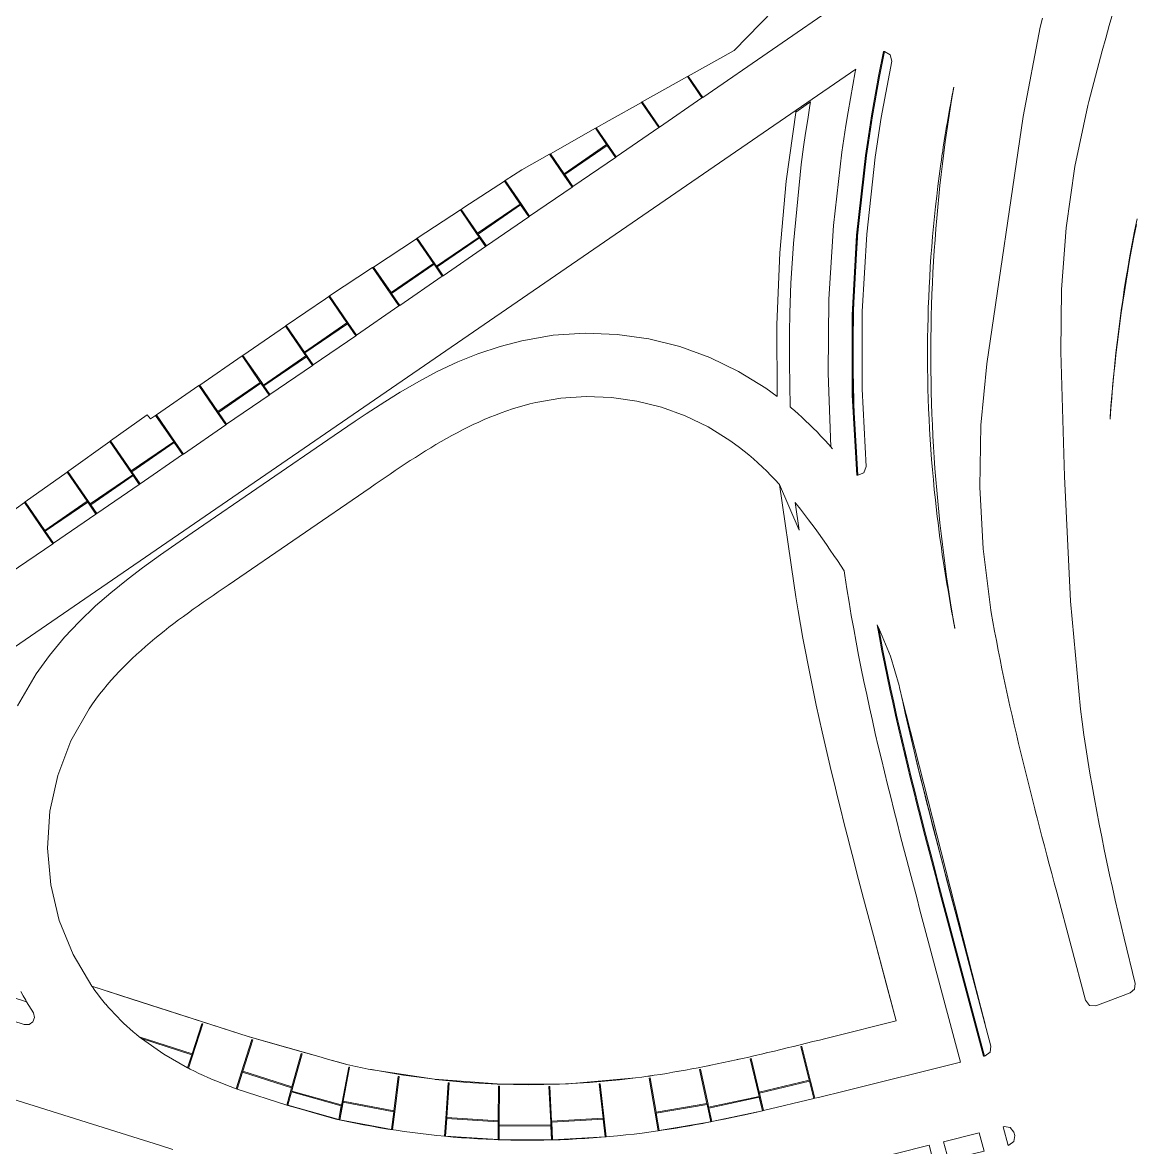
# Model space of a CAD drawing. Header units: metres. Extents: x 105146 to 106170, y 111783 to 118163.
# Drawn here: x 105249 to 105361.3, y 112805.7 to 112919.3 of the extents above; entities that cross this region are included whole.
import ezdxf

# ---------------------------------------------------------------- set-up
doc = ezdxf.new("R2010")
doc.units = ezdxf.units.M
doc.layers.add('20-EP-ZONA-DURA', color=253, linetype='CONTINUOUS', lineweight=13)
doc.layers.add('20-EP-ZONA-VERDE', color=84, linetype='CONTINUOUS', lineweight=13)

msp = doc.modelspace()

# ---------------------------------------------------------------- linework, layer by layer
at = {"layer": '20-EP-ZONA-DURA'}
for points in [[(105331.6938, 112921.3591), (105317.6249, 112911.6953), (105316.1519, 112913.8395), (105320.7943, 112916.4419), (105332.7787, 112928.7317)], [(105361.3871, 112898.8558), (105361.1356, 112897.5886), (105360.8947, 112896.3195), (105360.7019, 112895.2586), (105360.5169, 112894.1966), (105360.3394, 112893.1333), (105360.1695, 112892.0687), (105360.0073, 112891.0029), (105359.8528, 112889.936), (105359.7059, 112888.868), (105359.5667, 112887.799), (105359.4352, 112886.729), (105359.3114, 112885.6581), (105359.1952, 112884.5863), (105359.0868, 112883.5137), (105358.986, 112882.4404), (105358.893, 112881.3664), (105358.8076, 112880.2917), (105358.8076, 112880.2917), (105358.7304, 112879.2165), (105358.7455, 112879.4538), (105358.8216, 112880.5279), (105358.9055, 112881.6014), (105358.997, 112882.6743), (105359.0963, 112883.7465), (105359.2033, 112884.8179), (105359.3179, 112885.8885), (105359.4402, 112886.9584), (105359.5702, 112888.0273), (105359.7079, 112889.0952), (105359.8533, 112890.1627), (105360.0062, 112891.228), (105360.1668, 112892.2927), (105360.335, 112893.3562), (105360.5109, 112894.4185), (105360.7305, 112895.6827), (105360.9592, 112896.9387), (105361.1981, 112898.1936), (105361.4467, 112899.4472)], [(105248.8043, 112821.4213), (105249.0424, 112820.9858), (105249.2873, 112820.5542), (105249.3765, 112820.4021), (105241.0467, 112823.0791)]]:
    msp.add_lwpolyline(points, dxfattribs=at)
for points in [[(105333.2725, 112873.5533), (105333.2641, 112873.554), (105333.1958, 112873.5606), (105333.1715, 112873.5651), (105332.7159, 112881.6361), (105332.7093, 112889.7199), (105333.1519, 112897.7916), (105334.0423, 112905.8263), (105334.2329, 112907.1537), (105334.4379, 112908.4947), (105334.6545, 112909.8317), (105334.8817, 112911.1645), (105335.1195, 112912.4933), (105335.3671, 112913.8179), (105335.8612, 112916.3147), (105335.8882, 112916.3163), (105335.8953, 112916.3164), (105335.9055, 112916.3165), (105335.9645, 112916.3141), (105335.5983, 112914.4807), (105335.4655, 112913.7991), (105335.2179, 112912.4753), (105334.9803, 112911.1473), (105334.7531, 112909.8153), (105334.5367, 112908.4791), (105334.3319, 112907.1391), (105334.2348, 112906.4634), (105334.1221, 112905.8049), (105334.0496, 112905.1358), (105333.2458, 112897.7109), (105333.2375, 112897.6344), (105333.2331, 112897.5517), (105332.8709, 112891.5566), (105332.7567, 112885.5517), (105332.8906, 112879.5472), (105333.2725, 112873.5533)], [(105332.5175, 112911.5777), (105332.2869, 112910.2251), (105332.0671, 112908.8677), (105331.8589, 112907.5057), (105331.6659, 112906.1621), (105330.8255, 112898.7562), (105330.3594, 112891.3173), (105330.2688, 112883.8643), (105330.5539, 112876.4163), (105330.7191, 112876.2265), (105330.336, 112876.6567), (105329.9474, 112877.082), (105329.5535, 112877.5024), (105329.1542, 112877.9179), (105328.7758, 112878.3013), (105328.3921, 112878.6795), (105328.0032, 112879.0523), (105327.6091, 112879.4196), (105327.2566, 112879.7392), (105326.9, 112880.0541), (105326.539, 112880.3644), (105326.4532, 112880.4363), (105326.3589, 112884.9005), (105326.3711, 112887.9227), (105326.4127, 112889.9333), (105326.5247, 112892.9431), (105326.7665, 112896.9443), (105327.5647, 112904.9069), (105327.8043, 112906.7081), (105328.0011, 112908.0777), (105328.2145, 112909.4741), (105328.4395, 112910.8645), (105328.5033, 112911.2379), (105328.0521, 112910.9281), (105327.0093, 112910.2118), (105327.0389, 112910.3979), (105333.0616, 112914.5345), (105333.0097, 112914.2681), (105332.7585, 112912.9253), (105332.5175, 112911.5777)], [(105317.5425, 112911.6385), (105313.2561, 112908.6943), (105311.5096, 112911.2372), (105316.0643, 112913.7905), (105317.5425, 112911.6385)], [(105342.9002, 112859.0507), (105343.0693, 112858.0757), (105343.0109, 112858.377), (105342.9743, 112858.5695), (105342.8556, 112859.2031), (105342.7392, 112859.8369), (105342.6251, 112860.4712), (105342.5134, 112861.1059), (105342.3393, 112862.1225), (105342.2966, 112862.3762), (105342.1917, 112863.0121), (105342.0894, 112863.6484), (105341.9895, 112864.285), (105341.8922, 112864.922), (105341.7974, 112865.5593), (105341.7051, 112866.1971), (105341.7025, 112866.2154), (105341.5288, 112867.4733), (105341.5274, 112867.4849), (105341.364, 112868.7516), (105341.286, 112869.391), (105341.2108, 112870.0306), (105341.0974, 112871.0487), (105340.9916, 112872.0673), (105340.8934, 112873.0867), (105340.8028, 112874.1068), (105340.7197, 112875.1276), (105340.6441, 112876.1496), (105340.5763, 112877.1708), (105340.516, 112878.1932), (105340.4633, 112879.2159), (105340.4182, 112880.2391), (105340.3807, 112881.2625), (105340.3508, 112882.2862), (105340.3286, 112883.3101), (105340.3139, 112884.3341), (105340.3068, 112885.3588), (105340.3074, 112886.3824), (105340.3156, 112887.4065), (105340.3314, 112888.4305), (105340.3548, 112889.4543), (105340.3858, 112890.478), (105340.4244, 112891.5014), (105340.4706, 112892.5245), (105340.5244, 112893.5472), (105340.5859, 112894.57), (105340.6549, 112895.5913), (105340.7315, 112896.6126), (105340.8157, 112897.6332), (105340.9074, 112898.6532), (105341.0068, 112899.6725), (105341.1137, 112900.6911), (105341.2282, 112901.7088), (105341.3502, 112902.7256), (105341.4799, 112903.7418), (105341.617, 112904.7565), (105341.7068, 112905.3912), (105341.7995, 112906.0262), (105341.8003, 112906.0321), (105341.8952, 112906.6625), (105341.993, 112907.2929), (105341.9949, 112907.3051), (105342.0951, 112907.9322), (105342.198, 112908.559), (105342.201, 112908.5776), (105342.3082, 112909.2128), (105342.4178, 112909.8477), (105342.5301, 112910.4822), (105342.6449, 112911.1163), (105342.7621, 112911.75), (105342.8818, 112912.3833), (105342.9305, 112912.6361), (105342.945, 112912.7102), (105342.7625, 112911.6291), (105342.5843, 112910.527), (105342.4138, 112909.4237), (105342.2512, 112908.3192), (105342.0963, 112907.2136), (105341.9493, 112906.107), (105341.8099, 112904.9993), (105341.6784, 112903.8907), (105341.5565, 112902.797), (105341.442, 112901.7026), (105341.3352, 112900.6073), (105341.236, 112899.5115), (105341.1444, 112898.4149), (105341.0604, 112897.3176), (105340.9839, 112896.2198), (105340.9151, 112895.1216), (105340.8539, 112894.0228), (105340.8003, 112892.9238), (105340.7544, 112891.8243), (105340.7161, 112890.7246), (105340.6854, 112889.6246), (105340.6623, 112888.5244), (105340.6469, 112887.424), (105340.6391, 112886.3236), (105340.6389, 112885.2232), (105340.6464, 112884.1229), (105340.6615, 112883.0226), (105340.6842, 112881.9224), (105340.7146, 112880.8223), (105340.7526, 112879.7226), (105340.7981, 112878.6231), (105340.8514, 112877.524), (105340.9122, 112876.4253), (105340.9807, 112875.327), (105341.0568, 112874.2292), (105341.1405, 112873.1319), (105341.2317, 112872.0353), (105341.3306, 112870.9393), (105341.4371, 112869.8441), (105341.5512, 112868.7496), (105341.6728, 112867.6559), (105341.8021, 112866.5631), (105341.9389, 112865.4713), (105342.0832, 112864.3803), (105342.2352, 112863.2904), (105342.3947, 112862.2016), (105342.5617, 112861.114), (105342.7363, 112860.0276), (105342.7374, 112860.0215), (105342.9002, 112859.0507)], [(105313.1735, 112908.6377), (105308.8873, 112905.6935), (105306.8707, 112908.6299), (105308.1637, 112909.3617), (105311.4219, 112911.1881), (105313.1735, 112908.6377)], [(105307.9192, 112906.9265), (105303.6327, 112903.9827), (105302.2405, 112906.0096), (105306.7833, 112908.5805), (105307.9192, 112906.9265)], [(105304.4361, 112902.6363), (105300.1501, 112899.6919), (105299.3201, 112900.9001), (105297.6819, 112903.2853), (105299.3577, 112904.3781), (105302.1533, 112905.9602), (105303.6067, 112903.8439), (105304.4361, 112902.6363)], [(105299.1811, 112900.9259), (105294.895, 112897.9816), (105293.2417, 112900.3885), (105293.5037, 112900.5609), (105297.5981, 112903.2307), (105299.1811, 112900.9259)], [(105295.0387, 112897.5957), (105290.7524, 112894.6517), (105290.5825, 112894.8991), (105288.8134, 112897.4747), (105293.1581, 112900.3335), (105294.8689, 112897.8431), (105295.0387, 112897.5957)], [(105290.4435, 112894.9249), (105286.1573, 112891.9807), (105284.3849, 112894.5607), (105288.7297, 112897.4196), (105290.4435, 112894.9249)], [(105286.9617, 112890.6329), (105282.6755, 112887.6887), (105281.8447, 112888.8981), (105279.9568, 112891.6471), (105284.3017, 112894.506), (105286.1313, 112891.8419), (105286.9617, 112890.6329)], [(105281.7057, 112888.9239), (105277.4195, 112885.9797), (105275.5834, 112888.6524), (105279.5331, 112891.3683), (105279.8729, 112891.5919), (105281.7057, 112888.9239)], [(105277.5633, 112885.5937), (105273.2769, 112882.6497), (105273.1071, 112882.8971), (105271.2166, 112885.6496), (105275.5011, 112888.5958), (105277.3935, 112885.8409), (105277.5633, 112885.5937)], [(105272.9681, 112882.9229), (105268.6819, 112879.9785), (105266.8493, 112882.6465), (105271.1342, 112885.593), (105272.9681, 112882.9229)], [(105269.4871, 112878.6297), (105265.2009, 112875.6855), (105264.3693, 112876.8959), (105262.4823, 112879.6437), (105266.7668, 112882.5898), (105268.6557, 112879.8399), (105269.4871, 112878.6297)], [(105261.5421, 112879.6515), (105261.8963, 112879.2407), (105262.3999, 112879.587), (105264.2303, 112876.9219), (105259.9441, 112873.9775), (105257.8589, 112877.0131), (105261.5421, 112879.6515)], [(105260.0879, 112873.5917), (105255.8015, 112870.6477), (105255.6317, 112870.8951), (105253.5497, 112873.9265), (105253.6379, 112873.9895), (105257.7776, 112876.9549), (105259.9181, 112873.8389), (105260.0879, 112873.5917)], [(105255.4925, 112870.9207), (105251.2064, 112867.9765), (105249.235, 112870.8464), (105253.4682, 112873.8684), (105255.4925, 112870.9207)], [(105313.1332, 112807.365), (105312.8401, 112807.3212), (105312.1739, 112807.2283), (105311.5072, 112807.1403), (105310.6826, 112807.0383), (105309.8574, 112806.944), (105309.0309, 112806.8574), (105308.2039, 112806.7784), (105307.3762, 112806.707), (105306.5478, 112806.6433), (105305.719, 112806.5873), (105304.8893, 112806.5388), (105304.0598, 112806.4982), (105303.2297, 112806.4652), (105302.3993, 112806.4399), (105301.5687, 112806.4222), (105300.738, 112806.4122), (105299.9076, 112806.41), (105299.0764, 112806.4154), (105298.2458, 112806.4285), (105297.4152, 112806.4493), (105296.5849, 112806.4777), (105295.7549, 112806.5139), (105294.9257, 112806.5576), (105294.0961, 112806.6092), (105293.2675, 112806.6683), (105292.4394, 112806.7352), (105291.6119, 112806.8096), (105290.7852, 112806.8918), (105289.9597, 112806.9815), (105289.1343, 112807.079), (105288.3102, 112807.184), (105287.487, 112807.2967), (105286.665, 112807.417), (105285.8441, 112807.5448), (105285.0245, 112807.6803), (105284.2061, 112807.8233), (105283.3891, 112807.9739), (105282.5734, 112808.1321), (105281.9143, 112808.2656), (105281.2559, 112808.4039), (105280.598, 112808.5472), (105280.5913, 112808.5486), (105278.4557, 112809.1551), (105277.2381, 112809.5024), (105276.0217, 112809.8528), (105275.7568, 112809.9302), (105280.8883, 112808.5003), (105280.8879, 112808.4981), (105280.9861, 112808.4797), (105286.2031, 112807.5013), (105286.3021, 112807.4875), (105286.5289, 112809.2769), (105286.9817, 112812.8479), (105286.8825, 112812.8605), (105286.4423, 112809.3888), (105281.3379, 112810.3493), (105281.9849, 112813.7881), (105281.8867, 112813.8065), (105281.2213, 112810.2699), (105280.8883, 112808.5003), (105281.1151, 112809.8844), (105281.1421, 112809.9805), (105276.1348, 112811.3833), (105276.2157, 112811.6721), (105277.1849, 112815.1317), (105277.0885, 112815.1587), (105276.1466, 112811.7964), (105271.2029, 112813.3957), (105272.2219, 112816.5459), (105272.1269, 112816.5765), (105271.0771, 112813.3317), (105270.5228, 112811.6177), (105269.9357, 112811.8355), (105269.3077, 112812.0769), (105268.7621, 112812.2946), (105268.2175, 112812.5204), (105267.677, 112812.7531), (105267.225, 112812.9549), (105266.7756, 112813.1623), (105266.3287, 112813.3755), (105265.8849, 112813.5942), (105265.7233, 112813.6765), (105267.1705, 112818.1499), (105267.0753, 112818.1805), (105266.0902, 112815.1359), (105260.7451, 112816.8534), (105260.4743, 112817.0745), (105260.1392, 112817.3574), (105260.1365, 112817.3596), (105259.809, 112817.6461), (105259.8063, 112817.6484), (105259.4825, 112817.9419), (105259.1623, 112818.2425), (105258.8476, 112818.5486), (105258.5406, 112818.8582), (105258.5381, 112818.8607), (105258.2359, 112819.1762), (105257.9392, 112819.4972), (105257.6471, 112819.8247), (105257.3611, 112820.157), (105257.3588, 112820.1596), (105257.0801, 112820.4951), (105256.8054, 112820.8382), (105256.5366, 112821.1862), (105256.2747, 112821.5379), (105256.0194, 112821.8939), (105255.9749, 112821.9579), (105257.2999, 112821.5321), (105260.0135, 112820.6601), (105271.7479, 112816.8889), (105273.0079, 112816.5299), (105274.1829, 112816.1951), (105277.5299, 112815.2413), (105279.1225, 112814.7875), (105279.3965, 112814.7093), (105279.9853, 112814.5421), (105280.8766, 112814.289), (105281.6859, 112814.0591), (105281.9891, 112813.9917), (105282.6121, 112813.8573), (105283.2347, 112813.7277), (105283.8673, 112813.6009), (105284.17, 112813.5421), (105284.1821, 112813.5398), (105287.415, 112812.982), (105287.4311, 112812.9795), (105290.5565, 112812.5628), (105290.6252, 112812.5552), (105290.6419, 112812.5533), (105293.8023, 112812.2558), (105293.8179, 112812.2546), (105296.8856, 112812.0806), (105296.9479, 112812.0784), (105296.9542, 112812.0782), (105300.0626, 112812.0191), (105303.137, 112812.0733), (105303.1479, 112812.0737), (105306.1897, 112812.2384), (105306.2043, 112812.2395), (105309.222, 112812.5131), (105309.2325, 112812.5143), (105310.8199, 112812.7023), (105311.4597, 112812.7867), (105312.0895, 112812.8747), (105312.2329, 112812.8958), (105312.7199, 112812.9673), (105313.3511, 112813.0641), (105313.9833, 112813.1655), (105314.6159, 112813.2711), (105315.2081, 112813.3737), (105315.2495, 112813.3809), (105315.8837, 112813.4945), (105316.5187, 112813.6119), (105317.1545, 112813.7329), (105317.7909, 112813.8575), (105318.1627, 112813.9322), (105318.4281, 112813.9855), (105319.0661, 112814.1165), (105319.7049, 112814.2507), (105320.3445, 112814.3879), (105320.9851, 112814.5279), (105321.1007, 112814.5536), (105321.6263, 112814.6705), (105322.2687, 112814.8157), (105322.9117, 112814.9631), (105323.5559, 112815.1125), (105324.0265, 112815.2232), (105324.2009, 112815.2643), (105324.8469, 112815.4177), (105325.4941, 112815.5731), (105326.1423, 112815.7299), (105326.7915, 112815.8883), (105326.9435, 112815.9256), (105327.1973, 112815.9879), (105327.4419, 112816.0479), (105328.0907, 112816.2079), (105328.7441, 112816.3697), (105329.3987, 112816.5323), (105330.0547, 112816.6957), (105330.7119, 112816.8595), (105337.1331, 112818.4601), (105336.1663, 112822.1009), (105334.8465, 112827.0709), (105334.5151, 112828.3191), (105334.1831, 112829.5711), (105333.8507, 112830.8277), (105333.5163, 112832.0961), (105333.1837, 112833.3641), (105332.8519, 112834.6367), (105332.5213, 112835.9145), (105332.1923, 112837.1973), (105331.8653, 112838.4855), (105331.5407, 112839.7787), (105331.2187, 112841.0775), (105330.9001, 112842.3815), (105330.5851, 112843.6913), (105330.2743, 112845.0067), (105329.9681, 112846.3279), (105329.6667, 112847.6547), (105329.3707, 112848.9875), (105329.0807, 112850.3261), (105328.7969, 112851.6709), (105328.5201, 112853.0215), (105328.2503, 112854.3785), (105327.9885, 112855.7413), (105327.7347, 112857.1105), (105327.4897, 112858.4859), (105327.2541, 112859.8675), (105327.0279, 112861.2553), (105326.8121, 112862.6493), (105325.3499, 112872.6261), (105327.3433, 112867.9891), (105326.932, 112870.7968), (105327.0511, 112870.6514), (105327.4716, 112870.1258), (105327.8859, 112869.5953), (105328.2943, 112869.0593), (105328.6295, 112868.61), (105328.9613, 112868.1572), (105329.2894, 112867.7017), (105329.6954, 112867.1287), (105330.0977, 112866.5529), (105330.4961, 112865.9744), (105330.8515, 112865.4516), (105331.2043, 112864.9268), (105331.8827, 112863.9097), (105331.9539, 112863.4241), (105332.1635, 112862.0713), (105332.3831, 112860.7229), (105332.6125, 112859.3793), (105332.8511, 112858.0403), (105333.0983, 112856.7057), (105333.3539, 112855.3759), (105333.6171, 112854.0505), (105333.8879, 112852.7297), (105334.1657, 112851.4135), (105334.4499, 112850.1017), (105334.7403, 112848.7941), (105335.0363, 112847.4909), (105335.3375, 112846.1921), (105335.6435, 112844.8973), (105335.9537, 112843.6065), (105336.2681, 112842.3199), (105336.5861, 112841.0373), (105336.9071, 112839.7583), (105337.2309, 112838.4833), (105337.5569, 112837.2117), (105337.8849, 112835.9439), (105338.2145, 112834.6795), (105338.5453, 112833.4185), (105338.8779, 112832.1563), (105339.2095, 112830.9031), (105339.5411, 112829.6531), (105339.8723, 112828.4055), (105343.6167, 112814.306), (105332.0304, 112811.4168), (105329.3133, 112810.7417), (105328.9229, 112810.6453), (105328.4885, 112812.3923), (105327.6199, 112815.8857), (105327.5229, 112815.8617), (105328.3675, 112812.4654), (105323.3101, 112811.2587), (105322.4979, 112814.6631), (105322.4007, 112814.6399), (105323.2359, 112811.1387), (105323.6534, 112809.3873), (105323.3198, 112810.7478), (105323.2989, 112810.8455), (105318.2127, 112809.7639), (105318.1503, 112810.0575), (105317.4015, 112813.5787), (105317.3037, 112813.5579), (105318.0315, 112810.1356), (105312.9103, 112809.2575), (105312.3187, 112812.7071), (105312.2201, 112812.6903), (105312.8285, 112809.1425), (105313.1332, 112807.365)], [(105252.0125, 112866.6265), (105247.7261, 112863.6823), (105246.8939, 112864.8939), (105244.921, 112867.7666), (105249.1536, 112870.7882), (105251.1803, 112867.8379), (105252.0125, 112866.6265)], [(105335.3841, 112858.0917), (105335.3936, 112858.0403), (105335.3823, 112858.0667), (105335.4639, 112857.6607), (105335.5549, 112857.1693), (105335.8075, 112855.8553), (105336.0677, 112854.5453), (105336.3357, 112853.2389), (105336.6105, 112851.9363), (105336.8919, 112850.6373), (105337.1795, 112849.3419), (105337.4729, 112848.0501), (105337.7717, 112846.7619), (105338.0753, 112845.4769), (105338.087, 112845.4282), (105338.3835, 112844.1955), (105338.6957, 112842.9173), (105339.0117, 112841.6423), (105339.3309, 112840.3703), (105339.6531, 112839.1015), (105339.9779, 112837.8355), (105340.3047, 112836.5723), (105340.3408, 112836.4339), (105340.4115, 112836.1515), (105340.6333, 112835.3119), (105340.9631, 112834.0541), (105341.2949, 112832.7957), (105341.6259, 112831.5439), (105341.9573, 112830.2947), (105342.2885, 112829.0471), (105346.0426, 112814.9109), (105345.9454, 112814.8867), (105342.1919, 112829.0215), (105341.8607, 112830.2691), (105341.5293, 112831.5183), (105341.1981, 112832.7701), (105340.8665, 112834.0287), (105340.5365, 112835.2867), (105340.2079, 112836.5471), (105339.8811, 112837.8105), (105339.5563, 112839.0767), (105339.2341, 112840.3459), (105338.9147, 112841.6181), (105338.5987, 112842.8933), (105338.2863, 112844.1719), (105337.9781, 112845.4537), (105337.6743, 112846.7391), (105337.3755, 112848.0277), (105337.0819, 112849.3199), (105336.7943, 112850.6159), (105336.5127, 112851.9153), (105336.2377, 112853.2185), (105335.9697, 112854.5255), (105335.7093, 112855.8363), (105335.4567, 112857.1509), (105335.2197, 112858.4308), (105335.3155, 112858.2364), (105335.3841, 112858.0917)], [(105337.7212, 112851.1207), (105346.1244, 112818.1091), (105346.0436, 112818.4135), (105341.6791, 112834.8963), (105339.5227, 112843.3244), (105339.3362, 112844.0884), (105337.7212, 112851.1207)], [(105302.3714, 112806.4476), (105302.2723, 112807.8454), (105302.2729, 112807.9453), (105297.073, 112807.9741), (105297.0747, 112808.2741), (105297.0945, 112811.8727), (105296.9947, 112811.8733), (105296.9752, 112808.3777), (105291.7923, 112808.7159), (105292.0203, 112812.2091), (105291.9205, 112812.2157), (105291.6861, 112808.6231), (105291.5685, 112806.8223), (105291.6683, 112806.8157), (105296.9646, 112806.4739), (105296.9645, 112806.4695), (105297.0647, 112806.4689), (105302.3714, 112806.4476), (105302.4715, 112806.4505), (105307.7715, 112806.7448), (105307.8713, 112806.7549), (105307.6643, 112808.5461), (105307.2515, 112812.1221), (105307.1521, 112812.1105), (105307.5536, 112808.6342), (105302.3673, 112808.3501), (105302.1759, 112811.8439), (105302.0761, 112811.8385), (105302.2729, 112808.2453), (105302.3714, 112806.4476)], [(105319.0544, 112808.3974), (105318.5253, 112808.2942), (105323.6498, 112809.3865), (105322.7797, 112809.1893), (105321.6872, 112808.9479), (105320.7302, 112808.7423), (105319.7721, 112808.5426), (105319.0544, 112808.3974)], [(105313.1332, 112807.365), (105313.2317, 112807.3827), (105318.4272, 112808.2745), (105318.3358, 112808.2558), (105317.6166, 112808.118), (105316.9623, 112807.9964), (105316.3074, 112807.8784), (105315.6518, 112807.7642), (105314.9371, 112807.6443), (105314.2217, 112807.5292), (105313.5062, 112807.419), (105313.1332, 112807.365)], [(105346.0061, 112805.3079), (105342.4062, 112804.4481), (105341.9234, 112806.2661), (105345.5129, 112807.1652), (105346.0061, 112805.3079)]]:
    msp.add_lwpolyline(points, close=True, dxfattribs=at)
at = {"layer": '20-EP-ZONA-VERDE'}
for points in [[(105359.0109, 112920.2097), (105358.6489, 112918.9413), (105358.2911, 112917.6705), (105357.9379, 112916.3975), (105357.5899, 112915.1219), (105357.2469, 112913.8439), (105356.9097, 112912.5633), (105356.5787, 112911.2803), (105356.4721, 112910.8579), (105355.1783, 112904.7284), (105354.291, 112898.5272), (105353.8141, 112892.281), (105353.7497, 112886.0197), (105354.1411, 112873.4189), (105354.7443, 112860.8281), (105355.7389, 112849.9391), (105355.9095, 112848.6427), (105356.0907, 112847.3473), (105356.2823, 112846.0533), (105356.4837, 112844.7609), (105356.6949, 112843.4703), (105356.9149, 112842.1811), (105357.1441, 112840.8935), (105357.3815, 112839.6075), (105357.6271, 112838.3229), (105357.8803, 112837.0401), (105358.1411, 112835.7589), (105358.4087, 112834.4789), (105358.6831, 112833.2007), (105358.9637, 112831.9237), (105359.2503, 112830.6481), (105359.5425, 112829.3739), (105359.8397, 112828.1009), (105360.1419, 112826.8291), (105361.2513, 112822.2337), (105361.1807, 112821.6716), (105360.7557, 112821.2973), (105357.2951, 112819.9941), (105356.6469, 112820.0315), (105356.2399, 112820.5375), (105353.3387, 112831.4623), (105353.0905, 112832.3977), (105352.8423, 112833.3329), (105352.5945, 112834.2683), (105352.3473, 112835.2039), (105352.1009, 112836.1395), (105351.8555, 112837.0755), (105351.6111, 112838.0115), (105351.3681, 112838.9479), (105351.2473, 112839.4163), (105351.1267, 112839.8847), (105350.8869, 112840.8219), (105350.6489, 112841.7595), (105350.4131, 112842.6977), (105350.1797, 112843.6363), (105349.9487, 112844.5755), (105349.7203, 112845.5153), (105349.4947, 112846.4557), (105349.2723, 112847.3969), (105349.0529, 112848.3387), (105348.8371, 112849.2813), (105348.6249, 112850.2247), (105348.4165, 112851.1689), (105348.2121, 112852.1139), (105348.0119, 112853.0597), (105347.8161, 112854.0065), (105347.6249, 112854.9541), (105347.4385, 112855.9027), (105347.2569, 112856.8523), (105347.0807, 112857.8027), (105346.9097, 112858.7541), (105346.7443, 112859.7063), (105346.7063, 112859.9343), (105345.9058, 112866.1236), (105345.5686, 112872.3558), (105345.6965, 112878.5959), (105346.2889, 112884.8099), (105349.9559, 112909.7639), (105351.6863, 112918.7741), (105351.8967, 112919.7015)], [(105218.2497, 112835.6713), (105327.0389, 112910.3979), (105326.0475, 112903.2177), (105325.3957, 112895.9988), (105325.0848, 112888.7573), (105325.1155, 112881.5095), (105325.1155, 112881.5095), (105323.9877, 112882.3287), (105321.2447, 112884.028), (105318.3409, 112885.435), (105315.3072, 112886.5345), (105312.1763, 112887.3149), (105308.9815, 112887.7677), (105305.757, 112887.8881), (105302.5373, 112887.6748), (105299.3569, 112887.1301), (105297.1623, 112886.5539), (105294.9087, 112885.7939), (105292.9125, 112884.9827), (105290.8269, 112884.0029), (105289.0357, 112883.0593), (105287.0893, 112881.9377), (105285.5187, 112880.9677), (105283.6429, 112879.7495), (105282.5391, 112879.0085), (105280.4205, 112877.5627), (105266.1031, 112867.7395), (105263.9921, 112866.2831), (105262.9035, 112865.5199), (105261.0917, 112864.2081), (105259.6217, 112863.0917), (105257.8749, 112861.6795), (105256.3499, 112860.3477), (105254.6851, 112858.7545), (105253.2099, 112857.1839), (105251.6899, 112855.3547), (105250.3625, 112853.5145), (105248.4658, 112850.2713)], [(105220.3533, 112819.2273), (105260.1139, 112806.7633), (105262.7883, 112805.9005), (105264.1431, 112805.4669)], [(105333.8193, 112804.2369), (105340.4673, 112805.9019), (105340.9457, 112804.0999)]]:
    msp.add_lwpolyline(points, dxfattribs=at)
for points in [[(105336.6887, 112915.3583), (105335.6383, 112909.6515), (105335.0303, 112905.6713), (105334.1633, 112897.8869), (105333.7194, 112890.0676), (105333.7, 112882.2357), (105334.1051, 112874.4155), (105333.8825, 112873.7962), (105333.2725, 112873.5533), (105332.816, 112881.6235), (105332.8089, 112889.7068), (105333.2511, 112897.7781), (105334.1413, 112905.8123), (105334.3319, 112907.1391), (105334.5367, 112908.4791), (105334.7531, 112909.8153), (105334.9803, 112911.1473), (105335.2179, 112912.4753), (105335.4655, 112913.7991), (105335.5983, 112914.4807), (105335.9645, 112916.3141), (105336.542, 112915.9996), (105336.6887, 112915.3583)], [(105317.6249, 112911.6953), (105317.5425, 112911.6385), (105316.0643, 112913.7905), (105316.1519, 112913.8395), (105317.6249, 112911.6953)], [(105313.2561, 112908.6943), (105313.1735, 112908.6377), (105311.4219, 112911.1881), (105311.5095, 112911.2373), (105313.2561, 112908.6943)], [(105308.8873, 112905.6935), (105308.8049, 112905.6369), (105307.9757, 112906.8442), (105307.9192, 112906.9265), (105306.7833, 112908.5805), (105306.8707, 112908.6299), (105308.8873, 112905.6935)], [(105307.9757, 112906.8442), (105303.6892, 112903.9005), (105303.6327, 112903.9827), (105307.9192, 112906.9265), (105307.9757, 112906.8442)], [(105308.8049, 112905.6369), (105304.5185, 112902.6929), (105303.6892, 112903.9005), (105307.9757, 112906.8442), (105308.8049, 112905.6369)], [(105303.6327, 112903.9827), (105303.6892, 112903.9005), (105304.5185, 112902.6929), (105304.4361, 112902.6363), (105303.6067, 112903.8439), (105302.1533, 112905.9601), (105302.2405, 112906.0097), (105303.6327, 112903.9827)], [(105299.3201, 112900.9001), (105300.1501, 112899.6919), (105300.0675, 112899.6353), (105299.2376, 112900.8436), (105299.1811, 112900.9259), (105297.5981, 112903.2307), (105297.6819, 112903.2853), (105299.3201, 112900.9001)], [(105299.2376, 112900.8436), (105294.9514, 112897.8994), (105294.895, 112897.9816), (105299.1811, 112900.9259), (105299.2376, 112900.8436)], [(105300.0675, 112899.6353), (105295.7815, 112896.6911), (105294.9514, 112897.8994), (105299.2376, 112900.8436), (105300.0675, 112899.6353)], [(105294.895, 112897.9816), (105294.9514, 112897.8994), (105295.7815, 112896.6911), (105295.6991, 112896.6345), (105295.0953, 112897.5134), (105295.0387, 112897.5957), (105294.8689, 112897.8431), (105293.1581, 112900.3335), (105293.2417, 112900.3885), (105294.895, 112897.9816)], [(105290.5825, 112894.8991), (105290.7524, 112894.6517), (105290.8089, 112894.5693), (105291.4127, 112893.6903), (105291.3303, 112893.6337), (105290.5001, 112894.8426), (105290.4435, 112894.9249), (105288.7297, 112897.4197), (105288.8135, 112897.4747), (105290.5825, 112894.8991)], [(105295.0953, 112897.5134), (105290.8089, 112894.5693), (105290.7524, 112894.6517), (105295.0387, 112897.5957), (105295.0953, 112897.5134)], [(105295.6991, 112896.6345), (105291.4127, 112893.6903), (105290.8089, 112894.5693), (105295.0953, 112897.5134), (105295.6991, 112896.6345)], [(105290.5001, 112894.8426), (105286.2138, 112891.8982), (105286.1573, 112891.9807), (105290.4435, 112894.9249), (105290.5001, 112894.8426)], [(105286.1573, 112891.9807), (105286.2138, 112891.8982), (105287.0441, 112890.6895), (105286.9617, 112890.6329), (105286.1313, 112891.8419), (105284.3017, 112894.5059), (105284.3849, 112894.5607), (105286.1573, 112891.9807)], [(105291.3303, 112893.6337), (105287.0441, 112890.6895), (105286.2138, 112891.8982), (105290.5001, 112894.8426), (105291.3303, 112893.6337)], [(105281.8447, 112888.8981), (105282.6755, 112887.6887), (105282.593, 112887.6321), (105281.7623, 112888.8416), (105281.7057, 112888.9239), (105279.8729, 112891.5919), (105279.9567, 112891.6471), (105281.8447, 112888.8981)], [(105277.4195, 112885.9797), (105277.476, 112885.8972), (105278.3069, 112884.6879), (105278.2245, 112884.6313), (105277.6198, 112885.5113), (105277.5633, 112885.5937), (105277.3935, 112885.8409), (105275.5011, 112888.5957), (105275.5835, 112888.6523), (105277.4195, 112885.9797)], [(105281.7623, 112888.8416), (105277.476, 112885.8972), (105277.4195, 112885.9797), (105281.7057, 112888.9239), (105281.7623, 112888.8416)], [(105282.593, 112887.6321), (105278.3069, 112884.6879), (105277.476, 112885.8972), (105281.7623, 112888.8416), (105282.593, 112887.6321)], [(105273.1071, 112882.8971), (105273.2769, 112882.6497), (105273.3335, 112882.5673), (105273.9381, 112881.6871), (105273.8557, 112881.6305), (105273.0246, 112882.8406), (105272.9681, 112882.9229), (105271.1343, 112885.5929), (105271.2167, 112885.6495), (105273.1071, 112882.8971)], [(105277.6198, 112885.5113), (105273.3335, 112882.5673), (105273.2769, 112882.6497), (105277.5633, 112885.5937), (105277.6198, 112885.5113)], [(105278.2245, 112884.6313), (105273.9381, 112881.6871), (105273.3335, 112882.5673), (105277.6198, 112885.5113), (105278.2245, 112884.6313)], [(105268.6819, 112879.9785), (105268.7384, 112879.8962), (105269.5695, 112878.6863), (105269.4871, 112878.6297), (105268.6557, 112879.8399), (105266.7669, 112882.5897), (105266.8493, 112882.6465), (105268.6819, 112879.9785)], [(105273.0246, 112882.8406), (105268.7384, 112879.8962), (105268.6819, 112879.9785), (105272.9681, 112882.9229), (105273.0246, 112882.8406)], [(105273.8557, 112881.6305), (105269.5695, 112878.6863), (105268.7384, 112879.8962), (105273.0246, 112882.8406), (105273.8557, 112881.6305)], [(105320.3399, 112877.0699), (105320.8363, 112876.7167), (105321.3233, 112876.3523), (105321.8021, 112875.9769), (105322.2723, 112875.5907), (105322.7345, 112875.1945), (105323.1885, 112874.7889), (105323.6345, 112874.3741), (105324.0727, 112873.9509), (105324.5033, 112873.5197), (105324.9263, 112873.0811), (105325.3421, 112872.6351), (105325.3499, 112872.6267), (105326.8121, 112862.6493), (105327.0279, 112861.2553), (105327.2541, 112859.8675), (105327.4897, 112858.4859), (105327.7347, 112857.1105), (105327.9885, 112855.7413), (105328.2503, 112854.3785), (105328.5201, 112853.0215), (105328.7969, 112851.6709), (105329.0807, 112850.3261), (105329.3707, 112848.9875), (105329.6667, 112847.6547), (105329.9681, 112846.3279), (105330.2743, 112845.0067), (105330.5851, 112843.6913), (105330.9001, 112842.3815), (105331.2187, 112841.0775), (105331.5407, 112839.7787), (105331.8653, 112838.4855), (105332.1923, 112837.1973), (105332.5213, 112835.9145), (105332.8519, 112834.6367), (105333.1837, 112833.3641), (105333.5163, 112832.0961), (105333.8507, 112830.8277), (105334.1831, 112829.5711), (105334.5151, 112828.3191), (105334.8465, 112827.0709), (105337.1331, 112818.4601), (105330.7119, 112816.8595), (105330.0547, 112816.6957), (105329.3987, 112816.5323), (105328.7441, 112816.3697), (105328.0907, 112816.2079), (105327.4419, 112816.0479), (105326.7915, 112815.8883), (105326.1423, 112815.7299), (105325.4941, 112815.5731), (105324.8469, 112815.4177), (105324.2009, 112815.2643), (105323.5559, 112815.1125), (105322.9117, 112814.9631), (105322.2687, 112814.8157), (105321.6263, 112814.6705), (105320.9851, 112814.5279), (105320.3445, 112814.3879), (105319.7049, 112814.2507), (105319.0661, 112814.1165), (105318.4281, 112813.9855), (105317.7909, 112813.8575), (105317.1545, 112813.7329), (105316.5187, 112813.6119), (105315.8837, 112813.4945), (105315.2495, 112813.3809), (105314.6159, 112813.2711), (105313.9833, 112813.1655), (105313.3511, 112813.0641), (105312.7199, 112812.9673), (105312.0895, 112812.8747), (105311.4597, 112812.7867), (105310.8199, 112812.7023), (105304.0764, 112812.1121), (105297.3074, 112812.0655), (105290.5565, 112812.5628), (105283.8673, 112813.6009), (105283.2347, 112813.7277), (105282.6121, 112813.8573), (105281.9891, 112813.9917), (105281.6859, 112814.0591), (105279.9853, 112814.5421), (105279.3965, 112814.7093), (105279.1225, 112814.7875), (105271.7479, 112816.8889), (105255.9743, 112821.9581), (105254.0792, 112825.1538), (105252.6827, 112828.5968), (105251.8163, 112832.2098), (105251.4994, 112835.9117), (105251.7391, 112839.6194), (105252.53, 112843.2496), (105253.8544, 112846.721), (105255.6825, 112849.9557), (105256.0273, 112850.4579), (105256.3833, 112850.9511), (105256.7507, 112851.4361), (105257.1287, 112851.9129), (105257.5171, 112852.3817), (105257.9149, 112852.8425), (105258.3221, 112853.2955), (105258.7377, 112853.7409), (105259.1615, 112854.1785), (105259.5931, 112854.6089), (105260.0317, 112855.0323), (105260.4773, 112855.4487), (105260.9291, 112855.8587), (105261.3867, 112856.2621), (105261.8499, 112856.6595), (105262.3183, 112857.0511), (105262.7913, 112857.4371), (105263.2687, 112857.8179), (105263.7501, 112858.1941), (105264.2353, 112858.5657), (105264.7237, 112858.9331), (105265.2151, 112859.2969), (105265.7095, 112859.6571), (105266.2059, 112860.0143), (105266.7047, 112860.3689), (105267.2051, 112860.7211), (105267.7071, 112861.0715), (105268.2103, 112861.4205), (105268.7145, 112861.7683), (105269.2195, 112862.1155), (105269.7247, 112862.4621), (105284.0417, 112872.2853), (105284.5471, 112872.6319), (105285.0527, 112872.9781), (105285.5585, 112873.3233), (105286.0651, 112873.6673), (105286.5727, 112874.0095), (105287.0815, 112874.3497), (105287.5917, 112874.6873), (105288.1037, 112875.0221), (105288.6177, 112875.3535), (105289.1339, 112875.6813), (105289.6525, 112876.0047), (105290.1737, 112876.3237), (105290.6979, 112876.6375), (105291.2251, 112876.9459), (105291.7555, 112877.2483), (105292.2895, 112877.5443), (105292.8269, 112877.8335), (105293.3679, 112878.1153), (105293.9129, 112878.3893), (105294.4617, 112878.6553), (105295.0145, 112878.9121), (105295.5715, 112879.1599), (105296.1325, 112879.3979), (105296.6975, 112879.6255), (105297.2665, 112879.8423), (105297.8397, 112880.0477), (105298.4169, 112880.2413), (105298.9977, 112880.4225), (105299.5825, 112880.5907), (105300.1707, 112880.7453), (105300.7635, 112880.8863), (105303.2913, 112881.3191), (105305.8503, 112881.4885), (105308.4131, 112881.3927), (105310.9523, 112881.0328), (105313.4407, 112880.4126), (105315.8518, 112879.5387), (105318.1598, 112878.4205), (105320.3399, 112877.0699)], [(105264.3693, 112876.8959), (105265.2009, 112875.6855), (105265.1184, 112875.6289), (105264.2869, 112876.8395), (105264.2303, 112876.9219), (105262.3999, 112879.5869), (105262.4823, 112879.6437), (105264.3693, 112876.8959)], [(105259.9441, 112873.9775), (105260.0006, 112873.8952), (105260.8323, 112872.6847), (105260.7499, 112872.6281), (105260.1445, 112873.5092), (105260.0879, 112873.5917), (105259.9181, 112873.8389), (105257.7775, 112876.9549), (105257.8589, 112877.0131), (105259.9441, 112873.9775)], [(105264.2869, 112876.8395), (105260.0006, 112873.8952), (105259.9441, 112873.9775), (105264.2303, 112876.9219), (105264.2869, 112876.8395)], [(105265.1184, 112875.6289), (105260.8323, 112872.6847), (105260.0006, 112873.8952), (105264.2869, 112876.8395), (105265.1184, 112875.6289)], [(105255.6317, 112870.8951), (105255.8015, 112870.6477), (105255.8581, 112870.5653), (105256.4633, 112869.684), (105256.3809, 112869.6273), (105255.549, 112870.8384), (105255.4925, 112870.9207), (105253.4683, 112873.8683), (105253.5497, 112873.9265), (105255.6317, 112870.8951)], [(105260.1445, 112873.5092), (105255.8581, 112870.5653), (105255.8015, 112870.6477), (105260.0879, 112873.5917), (105260.1445, 112873.5092)], [(105260.7499, 112872.6281), (105256.4633, 112869.684), (105255.8581, 112870.5653), (105260.1445, 112873.5092), (105260.7499, 112872.6281)], [(105251.2064, 112867.9765), (105251.263, 112867.8942), (105252.0949, 112866.6831), (105252.0125, 112866.6265), (105251.1803, 112867.8379), (105249.1537, 112870.7881), (105249.2351, 112870.8463), (105251.2064, 112867.9765)], [(105255.549, 112870.8384), (105251.263, 112867.8942), (105251.2064, 112867.9765), (105255.4925, 112870.9207), (105255.549, 112870.8384)], [(105256.3809, 112869.6273), (105252.0949, 112866.6831), (105251.263, 112867.8942), (105255.549, 112870.8384), (105256.3809, 112869.6273)], [(105337.4459, 112852.3365), (105337.4907, 112852.1241), (105337.7711, 112850.8299), (105338.0577, 112849.5389), (105338.3503, 112848.2511), (105338.6481, 112846.9667), (105338.9509, 112845.6855), (105339.2583, 112844.4073), (105339.5697, 112843.1321), (105339.8851, 112841.8597), (105340.2037, 112840.5903), (105340.5253, 112839.3237), (105340.8495, 112838.0597), (105341.1759, 112836.7983), (105341.5041, 112835.5393), (105341.8337, 112834.2827), (105342.1643, 112833.0285), (105342.4955, 112831.7763), (105342.8269, 112830.5263), (105343.1583, 112829.2781), (105346.7077, 112815.9127), (105346.6233, 112815.3005), (105346.1281, 112814.9311), (105346.0429, 112814.9099), (105342.2885, 112829.0471), (105341.9573, 112830.2947), (105341.6259, 112831.5439), (105341.2949, 112832.7957), (105340.9631, 112834.0541), (105340.6333, 112835.3119), (105340.3047, 112836.5723), (105339.9779, 112837.8355), (105339.6531, 112839.1015), (105339.3309, 112840.3703), (105339.0117, 112841.6423), (105338.6957, 112842.9173), (105338.3835, 112844.1955), (105338.0753, 112845.4769), (105337.7717, 112846.7619), (105337.4729, 112848.0501), (105337.1795, 112849.3419), (105336.8919, 112850.6373), (105336.6105, 112851.9363), (105336.3357, 112853.2389), (105336.0677, 112854.5453), (105335.8075, 112855.8553), (105335.5549, 112857.1693), (105335.3841, 112858.0917), (105336.5611, 112855.2664), (105337.4459, 112852.3365)], [(105249.3765, 112820.4021), (105250.0633, 112819.2831), (105250.1898, 112818.8164), (105250.0245, 112818.3621), (105249.6277, 112818.086), (105249.1443, 112818.0889), (105240.3565, 112820.9315), (105241.0467, 112823.0791), (105249.3765, 112820.4021)], [(105267.1705, 112818.1499), (105265.7233, 112813.6765), (105265.6333, 112813.7231), (105266.0595, 112815.0407), (105266.0902, 112815.1359), (105267.0753, 112818.1805), (105267.1705, 112818.1499)], [(105266.0902, 112815.1359), (105266.0595, 112815.0407), (105260.9655, 112816.6777), (105260.7441, 112816.8539), (105266.0902, 112815.1359)], [(105266.0595, 112815.0407), (105265.6333, 112813.7231), (105263.2287, 112815.0887), (105260.9655, 112816.6777), (105266.0595, 112815.0407)], [(105272.2219, 112816.5459), (105271.2029, 112813.3957), (105271.1722, 112813.3006), (105270.6169, 112811.5845), (105270.5219, 112811.6151), (105271.0771, 112813.3317), (105272.1269, 112816.5765), (105272.2219, 112816.5459)], [(105328.4885, 112812.3923), (105328.9229, 112810.6453), (105328.8259, 112810.6213), (105328.8247, 112810.6259), (105328.3913, 112812.3683), (105328.3675, 112812.4654), (105327.5229, 112815.8617), (105327.6199, 112815.8857), (105328.4885, 112812.3923)], [(105277.1849, 112815.1317), (105276.2157, 112811.6721), (105276.1348, 112811.3833), (105276.1078, 112811.2869), (105275.7299, 112809.9377), (105275.6337, 112809.9652), (105276.1196, 112811.6998), (105276.1505, 112811.7951), (105276.1466, 112811.7964), (105277.0885, 112815.1587), (105277.1849, 112815.1317)], [(105323.3101, 112811.2587), (105323.3333, 112811.1616), (105323.7511, 112809.4103), (105323.6534, 112809.3873), (105323.2359, 112811.1387), (105322.4007, 112814.6399), (105322.4979, 112814.6631), (105323.3101, 112811.2587)], [(105276.1196, 112811.6998), (105275.6337, 112809.9652), (105270.6169, 112811.5845), (105271.1722, 112813.3006), (105276.1196, 112811.6998)], [(105276.1466, 112811.7964), (105276.1196, 112811.6998), (105271.1722, 112813.3006), (105271.2029, 112813.3957), (105276.1466, 112811.7964)], [(105281.9849, 112813.7881), (105281.3379, 112810.3493), (105281.3195, 112810.2511), (105280.9861, 112808.4797), (105280.8879, 112808.4981), (105280.8883, 112808.5003), (105281.2213, 112810.2699), (105281.8867, 112813.8065), (105281.9849, 112813.7881)], [(105318.1503, 112810.0575), (105318.2127, 112809.7639), (105318.2335, 112809.6661), (105318.5251, 112808.2951), (105318.4271, 112808.2752), (105318.0523, 112810.0377), (105318.0355, 112810.1363), (105318.0315, 112810.1356), (105317.3037, 112813.5579), (105317.4015, 112813.5787), (105318.1503, 112810.0575)], [(105286.9817, 112812.8479), (105286.5289, 112809.2769), (105286.3021, 112807.4875), (105286.2029, 112807.5001), (105286.2032, 112807.5025), (105286.4297, 112809.2896), (105286.4483, 112809.3877), (105286.4423, 112809.3888), (105286.8825, 112812.8605), (105286.9817, 112812.8479)], [(105292.0203, 112812.2091), (105291.7923, 112808.7159), (105291.7859, 112808.6163), (105291.6683, 112806.8157), (105291.5685, 112806.8223), (105291.6861, 112808.6231), (105291.9205, 112812.2157), (105292.0203, 112812.2091)], [(105307.6643, 112808.5461), (105307.8713, 112806.7549), (105307.7719, 112806.7435), (105307.7711, 112806.746), (105307.5651, 112808.5349), (105307.5595, 112808.6345), (105307.5536, 112808.6342), (105307.1521, 112812.1105), (105307.2515, 112812.1221), (105307.6643, 112808.5461)], [(105312.9103, 112809.2575), (105312.9271, 112809.159), (105313.2317, 112807.3827), (105313.1331, 112807.3657), (105312.8285, 112809.1425), (105312.2201, 112812.6903), (105312.3187, 112812.7071), (105312.9103, 112809.2575)], [(105328.3913, 112812.3683), (105323.3333, 112811.1616), (105323.3101, 112811.2587), (105328.3675, 112812.4654), (105328.3913, 112812.3683)], [(105328.8247, 112810.6259), (105323.7511, 112809.4103), (105323.3333, 112811.1616), (105328.3913, 112812.3683), (105328.8247, 112810.6259)], [(105281.1151, 112809.8844), (105280.8883, 112808.5003), (105275.7299, 112809.9377), (105276.1078, 112811.2869), (105281.1151, 112809.8844)], [(105281.1421, 112809.9805), (105281.1151, 112809.8844), (105276.1078, 112811.2869), (105276.1348, 112811.3833), (105281.1421, 112809.9805)], [(105276.1505, 112811.7951), (105276.1196, 112811.6998), (105276.1466, 112811.7964), (105276.1505, 112811.7951)], [(105297.0945, 112811.8727), (105297.0747, 112808.2741), (105297.073, 112807.9741), (105297.0725, 112807.8741), (105297.0647, 112806.4689), (105296.9645, 112806.4695), (105296.9646, 112806.4739), (105296.9748, 112808.2747), (105296.9749, 112808.2777), (105296.9813, 112808.3773), (105296.9752, 112808.3777), (105296.9947, 112811.8733), (105297.0945, 112811.8727)], [(105302.3673, 112808.3501), (105302.3728, 112808.2504), (105302.4715, 112806.4505), (105302.3715, 112806.4464), (105302.2729, 112808.2453), (105302.0761, 112811.8385), (105302.1759, 112811.8439), (105302.3673, 112808.3501)], [(105323.3198, 112810.7478), (105318.2335, 112809.6661), (105318.2127, 112809.7639), (105323.2989, 112810.8455), (105323.3198, 112810.7478)], [(105286.4297, 112809.2896), (105286.2032, 112807.5025), (105280.9861, 112808.4797), (105281.3195, 112810.2511), (105286.4297, 112809.2896)], [(105286.4423, 112809.3888), (105286.4297, 112809.2896), (105281.3195, 112810.2511), (105281.3379, 112810.3493), (105286.4423, 112809.3888)], [(105318.0523, 112810.0377), (105312.9271, 112809.159), (105312.9103, 112809.2575), (105318.0315, 112810.1356), (105318.0523, 112810.0377)], [(105318.4271, 112808.2752), (105313.2317, 112807.3827), (105312.9271, 112809.159), (105318.0523, 112810.0377), (105318.4271, 112808.2752)], [(105318.0523, 112810.0377), (105318.0315, 112810.1356), (105318.0355, 112810.1363), (105318.0523, 112810.0377)], [(105323.6534, 112809.3873), (105318.5251, 112808.2951), (105318.2335, 112809.6661), (105323.3198, 112810.7478), (105323.6534, 112809.3873)], [(105286.4483, 112809.3877), (105286.4297, 112809.2896), (105286.4423, 112809.3888), (105286.4483, 112809.3877)], [(105296.9749, 112808.2777), (105296.9748, 112808.2747), (105296.9646, 112806.4739), (105291.6683, 112806.8157), (105291.7859, 112808.6163), (105296.9749, 112808.2777)], [(105296.9752, 112808.3777), (105296.9749, 112808.2777), (105291.7859, 112808.6163), (105291.7923, 112808.7159), (105296.9752, 112808.3777)], [(105307.5651, 112808.5349), (105302.3728, 112808.2504), (105302.3673, 112808.3501), (105307.5536, 112808.6342), (105307.5651, 112808.5349)], [(105307.5651, 112808.5349), (105307.5536, 112808.6342), (105307.5595, 112808.6345), (105307.5651, 112808.5349)], [(105296.9813, 112808.3773), (105296.9749, 112808.2777), (105296.9752, 112808.3777), (105296.9813, 112808.3773)], [(105302.2723, 112807.8454), (105302.3715, 112806.4464), (105297.0647, 112806.4689), (105297.0725, 112807.8741), (105302.2723, 112807.8454)], [(105302.2729, 112807.9453), (105302.2723, 112807.8454), (105297.0725, 112807.8741), (105297.073, 112807.9741), (105302.2729, 112807.9453)], [(105307.7711, 112806.746), (105302.4715, 112806.4505), (105302.3728, 112808.2504), (105307.5651, 112808.5349), (105307.7711, 112806.746)], [(105349.0137, 112807.2289), (105349.1035, 112806.8909), (105349.0171, 112806.2753), (105348.5161, 112805.9075), (105348.4385, 112805.8889), (105347.9383, 112807.7727), (105348.0461, 112807.7997), (105348.6468, 112807.7127), (105349.0137, 112807.2289)]]:
    msp.add_lwpolyline(points, close=True, dxfattribs=at)

doc.saveas('drawing.dxf')
